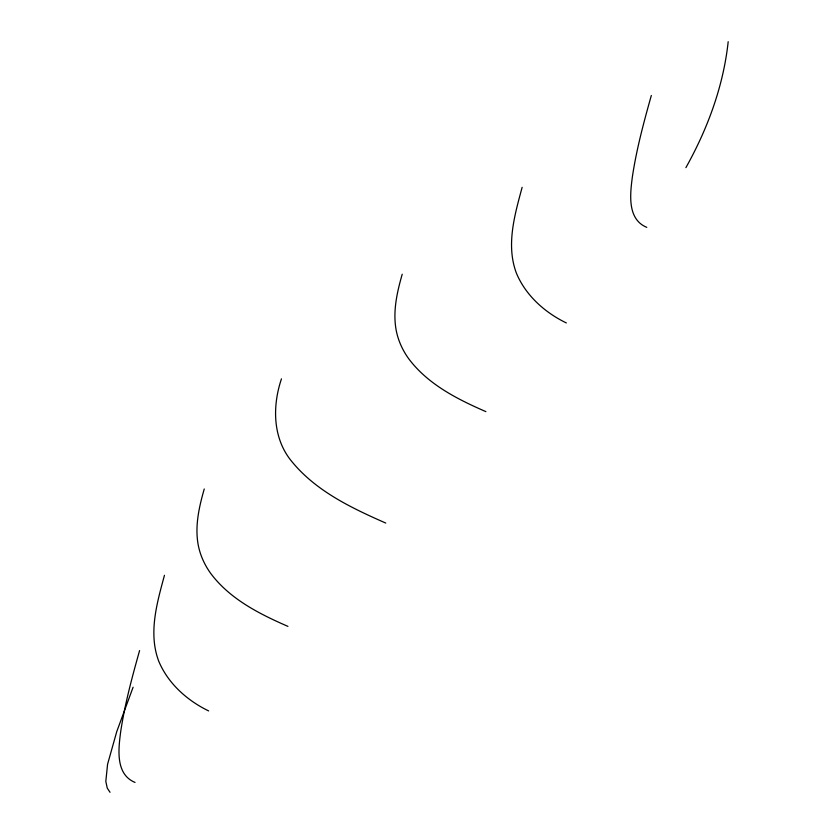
<?xml version="1.0" encoding="UTF-8"?>
<svg xmlns="http://www.w3.org/2000/svg" width="834" height="834" viewBox="0 0 834 834"><rect width="100%" height="100%" fill="white"/><g stroke="black" fill="none" stroke-linecap="round" stroke-linejoin="round"><path stroke-width="1.25" d="M728.186 41.7C723.401 86.194 707.649 128.749 685.892 167.644M281.465 378.855C272.186 406.262 272.593 438.778 292.077 461.838C316.242 491.257 351.625 508.042 385.756 523.064M204.247 488.974C199.086 507.02 194.749 526.035 198.19 544.831A66.835 55.982 42.7 0 0 210.668 573.365C229.788 599.01 259.259 613.887 287.928 626.376M402.217 274.23C397.047 292.286 392.71 311.291 396.15 330.087A66.835 55.982 42.7 0 0 408.629 358.63C427.759 384.266 457.22 399.152 485.888 411.631M164.454 575.314C157.011 602.888 148.191 633.058 158.679 661.06C167.947 683.4 187.16 700.55 208.656 710.922M522.136 187.327C514.703 214.901 505.873 245.071 516.361 273.062C525.629 295.413 544.852 312.562 566.338 322.935M139.591 650.572C132.033 677.406 124.746 704.417 120.638 732.033C118.407 749.172 115.29 774.296 135.035 782.438M651.323 95.493C643.765 122.327 636.467 149.338 632.36 176.954C630.129 194.093 627.012 219.217 646.767 227.359M133.096 687.216L116.708 731.752L107.576 764.246L105.814 781.406L107.273 788.151L110.025 792.3"/></g></svg>
